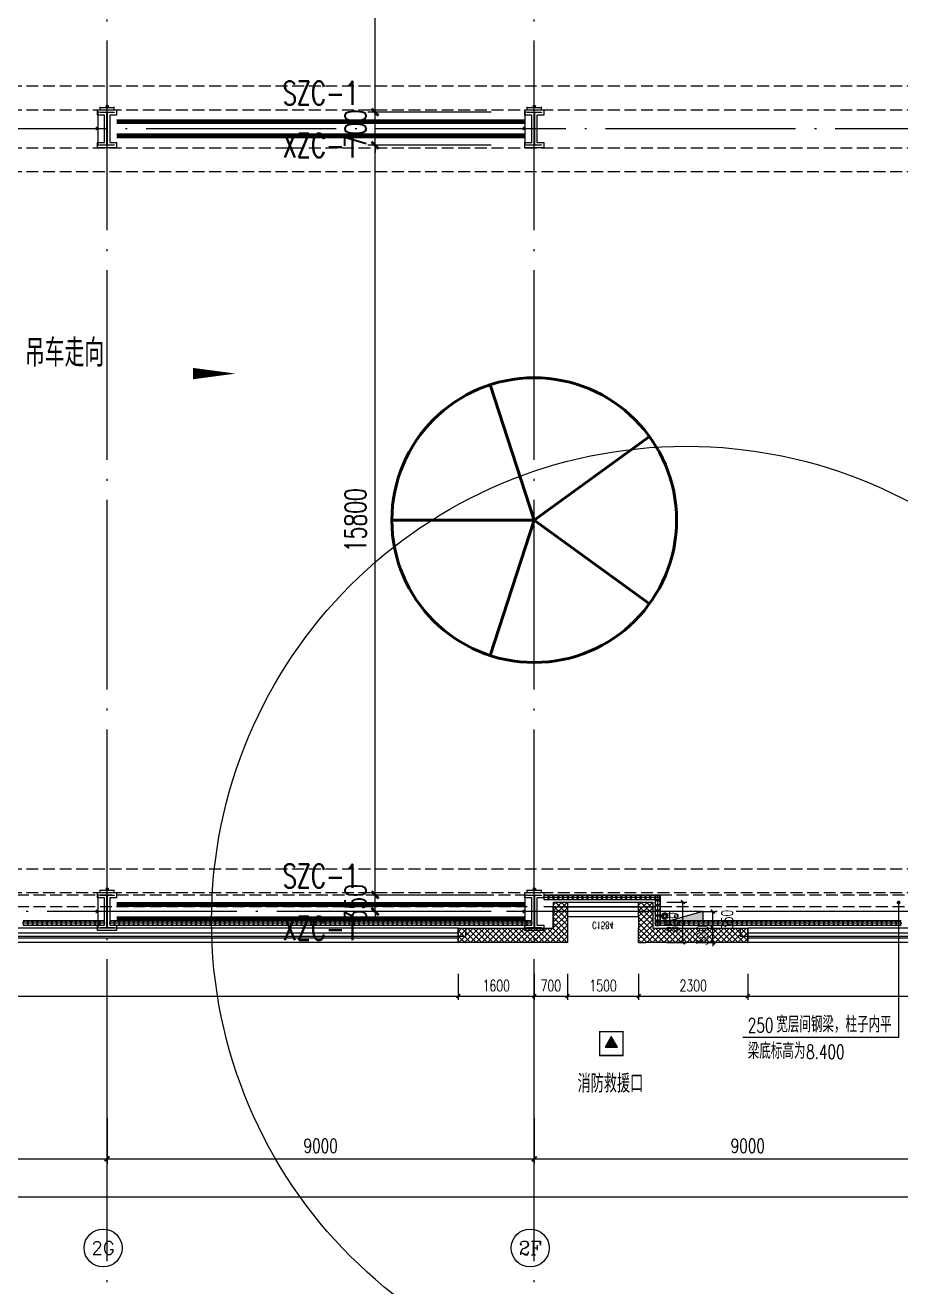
# Model space of a CAD drawing. Extents: x -1313754 to 847533, y 489853 to 941203.
# Drawn here: x -184580 to -166131, y 632164 to 658751 of the extents above; entities that cross this region are included whole.
import ezdxf
from ezdxf.enums import TextEntityAlignment as Align

# ---------------------------------------------------------------- set-up
doc = ezdxf.new("R2010")
doc.units = 0
doc.header["$LTSCALE"] = 1000
doc.header["$MEASUREMENT"] = 0
for name, pattern in [('CENTER', [2, 1.25, -0.25, 0.25, -0.25]), ('DASH', [0.35, 0.25, -0.1]), ('DOTE', [2.42, 2, -0.2, 0.02, -0.2])]:
    doc.linetypes.add(name, pattern=pattern)
doc.layers.get('Defpoints').update_dxf_attribs({"color": 210})
for name, color, linetype in [('A-AXIS-D', 1, 'Continuous'), ('A-AXIS-DOTE', 14, 'DOTE'), ('A-AXIS-DP', 126, 'Continuous'), ('A-AXIS-SYMB', 3, 'Continuous'), ('A-HATCH-2', 251, 'Continuous'), ('A-HRAIL', 173, 'Continuous'), ('A-LIN-V', 9, 'Continuous'), ('A-SFCE', 30, 'Continuous'), ('A-TEXT', 61, 'Continuous'), ('A-WINDOW', 140, 'Continuous'), ('AS-COLN', 6, 'Continuous'), ('AS-WALL', 40, 'Continuous'), ('AS-结构边线层', 200, 'Continuous'), ('DIM_SYMB', 3, 'Continuous'), ('PUB_HATCH', 8, 'Continuous'), ('PUB_TEXT', 7, 'Continuous'), ('RP-N2-01$0$$0$A-WIND-J', 1, 'Continuous'), ('RP-N2-01$0$A-WIND-J', 3, 'Continuous'), ('SB_ZF消火栓', 10, 'Continuous'), ('建-窗', 4, 'Continuous'), ('建-箭头', 3, 'Continuous'), ('建-门窗编号', 7, 'Continuous')]:
    doc.layers.add(name, color=color, linetype=linetype)
for name, color, linetype, lineweight in [('LG-ZF消防', 1, 'Continuous', 60), ('THIN', 7, 'Continuous', 0), ('柱间支撑', 6, 'CENTER', 0)]:
    doc.layers.add(name, color=color, linetype=linetype, lineweight=lineweight)
doc.styles.add('_TCH_AXIS', font='COMPLEX', dxfattribs={"bigfont": 'GBCBIG'})
doc.styles.add('_TCH_DIM', font='SIMPLEX', dxfattribs={"bigfont": 'GBCBIG'})
doc.styles.add('_TCH_DIM_T3', font='SIMPLEX', dxfattribs={"width": 0.705882, "bigfont": 'GBCBIG'})
doc.styles.add('A-STANDARD', font='SIMPLEX', dxfattribs={"bigfont": 'GBCBIG'})
doc.styles.add('A-WIN-LABEL', font='SIMPLEX', dxfattribs={"bigfont": 'GBCBIG'})
doc.styles.add('TSSD_Rein', font='tj-romans1.shx', dxfattribs={"width": 0.7, "bigfont": 'tj-hztxt.shx'})
doc.dimstyles.new('_TCH_ARCH&&10', dxfattribs={"dimtxt": 29.75, "dimasz": 10, "dimexe": 10, "dimexo": 10, "dimgap": 12.625, "dimtad": 1, "dimdec": 0, "dimzin": 0, "dimdsep": 46, "dimtxsty": '_TCH_DIM_T3', "dimblk": 'ARCHTICK', "dimcen": 0.09, "dimclrt": 7, "dimazin": 2, "dimtfac": 1, "dimtdec": 0, "dimtix": 1, "dimtmove": 2, "dimatfit": 3, "dimfxl": 0, "dimtolj": 1, "dimtzin": 0, "dimarcsym": 0})
doc.dimstyles.new('_TCH_ARCH&&100', dxfattribs={"dimtxt": 297.5, "dimasz": 100, "dimexe": 100, "dimexo": 100, "dimgap": 126.25, "dimtad": 1, "dimdec": 0, "dimzin": 0, "dimdsep": 46, "dimtxsty": '_TCH_DIM_T3', "dimblk": 'ARCHTICK', "dimcen": 0.09, "dimclrt": 7, "dimazin": 2, "dimtfac": 1, "dimtdec": 0, "dimtix": 1, "dimtmove": 2, "dimatfit": 3, "dimfxl": 0, "dimtolj": 1, "dimtzin": 0, "dimarcsym": 0})
doc.dimstyles.new('_TCH_ARCH&&150', dxfattribs={"dimtxt": 446.25, "dimasz": 150, "dimexe": 150, "dimexo": 150, "dimgap": 189.375, "dimtad": 1, "dimdec": 0, "dimzin": 0, "dimdsep": 46, "dimtxsty": '_TCH_DIM_T3', "dimblk": 'ARCHTICK', "dimcen": 0.09, "dimclrt": 7, "dimazin": 2, "dimtfac": 1, "dimtdec": 0, "dimtix": 1, "dimtmove": 2, "dimatfit": 3, "dimfxl": 0, "dimtolj": 1, "dimtzin": 0, "dimarcsym": 0})
doc.dimstyles.new('_TCH_ARCH&&80', dxfattribs={"dimtxt": 238, "dimasz": 80, "dimexe": 80, "dimexo": 80, "dimgap": 101, "dimtad": 1, "dimdec": 0, "dimzin": 0, "dimdsep": 46, "dimtxsty": '_TCH_DIM_T3', "dimblk": 'ARCHTICK', "dimcen": 0.09, "dimclrt": 7, "dimazin": 2, "dimtfac": 1, "dimtdec": 0, "dimtix": 1, "dimtmove": 2, "dimatfit": 3, "dimfxl": 0, "dimtolj": 1, "dimtzin": 0, "dimarcsym": 0})
pattern_1 = [(45, (60, 0), (-60.000061, 60.000061), []), (135, (60, 0), (-60.000061, -60.000061), [])]

# ---------------------------------------------------------------- blocks, each defined once
blk = doc.blocks.new('_ArchTick')
at = {"color": 0, "linetype": 'ByBlock', "const_width": 0.4}
blk.add_lwpolyline([(-0.5, -0.5), (0.5, 0.5)], dxfattribs=at)
blk = doc.blocks.new('*D1295')
at = {"layer": 'A-AXIS-D', "color": 0, "lineweight": -2}
for p, q in [((28882, -169100), (28882, -170060)), ((37882, -169100), (37882, -170060)), ((28882, -169960), (37882, -169960))]:
    blk.add_line(p, q, dxfattribs=at)
at = {"layer": 'Defpoints', "color": 0}
for p in [(28882, -169000), (37882, -169000), (37882, -169960)]:
    blk.add_point(p, dxfattribs=at)
at = {"layer": 'A-AXIS-D', "color": 0, "lineweight": -2, "xscale": 100, "yscale": 100, "zscale": 100, "rotation": 180}
blk.add_blockref('_ArchTick', (28882, -169960), dxfattribs=at)
at = {"layer": 'A-AXIS-D', "color": 0, "lineweight": -2, "xscale": 100, "yscale": 100, "zscale": 100}
blk.add_blockref('_ArchTick', (37882, -169960), dxfattribs=at)
at = {"layer": 'A-AXIS-D', "color": 7, "insert": (33382, -169685), "char_height": 297.5, "attachment_point": 5, "style": '_TCH_DIM_T3'}
blk.add_mtext('\\A1;9000', dxfattribs=at)
blk = doc.blocks.new('*D1296')
at = {"layer": 'A-AXIS-D', "color": 0, "lineweight": -2}
for p, q in [((37882, -169100), (37882, -170060)), ((46882, -169100), (46882, -170060)), ((37882, -169960), (46882, -169960))]:
    blk.add_line(p, q, dxfattribs=at)
at = {"layer": 'Defpoints', "color": 0}
for p in [(37882, -169000), (46882, -169000), (46882, -169960)]:
    blk.add_point(p, dxfattribs=at)
at = {"layer": 'A-AXIS-D', "color": 0, "lineweight": -2, "xscale": 100, "yscale": 100, "zscale": 100, "rotation": 180}
blk.add_blockref('_ArchTick', (37882, -169960), dxfattribs=at)
at = {"layer": 'A-AXIS-D', "color": 0, "lineweight": -2, "xscale": 100, "yscale": 100, "zscale": 100}
blk.add_blockref('_ArchTick', (46882, -169960), dxfattribs=at)
at = {"layer": 'A-AXIS-D', "color": 7, "insert": (42382, -169685), "char_height": 297.5, "attachment_point": 5, "style": '_TCH_DIM_T3'}
blk.add_mtext('\\A1;9000', dxfattribs=at)
blk = doc.blocks.new('*D1297')
at = {"layer": 'A-AXIS-D', "color": 0, "lineweight": -2}
for p, q in [((46882, -169100), (46882, -170060)), ((55882, -169100), (55882, -170060)), ((46882, -169960), (55882, -169960))]:
    blk.add_line(p, q, dxfattribs=at)
at = {"layer": 'Defpoints', "color": 0}
for p in [(46882, -169000), (55882, -169000), (55882, -169960)]:
    blk.add_point(p, dxfattribs=at)
at = {"layer": 'A-AXIS-D', "color": 0, "lineweight": -2, "xscale": 100, "yscale": 100, "zscale": 100, "rotation": 180}
blk.add_blockref('_ArchTick', (46882, -169960), dxfattribs=at)
at = {"layer": 'A-AXIS-D', "color": 0, "lineweight": -2, "xscale": 100, "yscale": 100, "zscale": 100}
blk.add_blockref('_ArchTick', (55882, -169960), dxfattribs=at)
at = {"layer": 'A-AXIS-D', "color": 7, "insert": (51382, -169685), "char_height": 297.5, "attachment_point": 5, "style": '_TCH_DIM_T3'}
blk.add_mtext('\\A1;9000', dxfattribs=at)
blk = doc.blocks.new('*D1384')
at = {"layer": 'A-AXIS-D', "color": 0, "lineweight": -2}
for p, q in [((-65318, -169200), (-65318, -170860)), ((92682, -169200), (92682, -170860)), ((-65318, -170760), (92682, -170760))]:
    blk.add_line(p, q, dxfattribs=at)
at = {"layer": 'Defpoints', "color": 0}
for p in [(-65318, -169100), (92682, -169100), (92682, -170760)]:
    blk.add_point(p, dxfattribs=at)
at = {"layer": 'A-AXIS-D', "color": 0, "lineweight": -2, "xscale": 100, "yscale": 100, "zscale": 100, "rotation": 180}
blk.add_blockref('_ArchTick', (-65318, -170760), dxfattribs=at)
at = {"layer": 'A-AXIS-D', "color": 0, "lineweight": -2, "xscale": 100, "yscale": 100, "zscale": 100}
blk.add_blockref('_ArchTick', (92682, -170760), dxfattribs=at)
at = {"layer": 'A-AXIS-D', "color": 7, "insert": (13682, -170485), "char_height": 297.5, "attachment_point": 5, "style": '_TCH_DIM_T3'}
blk.add_mtext('\\A1;158000', dxfattribs=at)
blk = doc.blocks.new('WINDOW2DLIB$DYNSTYLE$00000005')
at = {"color": 0}
for points in [[(-0.5, 0.5), (-0.5, -0.5)], [(-0.5, 0.5), (0.5, 0.5)], [(0.5, -0.5), (0.5, 0.5)], [(0.5, 0.1667), (-0.5, 0.1667)], [(0.5, -0.1667), (-0.5, -0.1667)], [(-0.5, -0.5), (0.5, -0.5)]]:
    blk.add_lwpolyline(points, dxfattribs=at)
blk = doc.blocks.new('42343243')
at = {"layer": 'PUB_HATCH'}
h = blk.add_hatch(dxfattribs=at)
h.set_pattern_fill('多孔材料', color=256, scale=30, style=0)
h.set_pattern_definition(pattern_1)
h.paths.add_polyline_path([(-173154, 1223170), (-175454, 1223170), (-175454, 1222870), (-173454, 1222870)])
h = blk.add_hatch(dxfattribs=at)
h.set_pattern_fill('多孔材料', color=256, scale=30, style=0)
h.set_pattern_definition(pattern_1)
h.paths.add_polyline_path([(-173454, 1222320), (-173154, 1222620), (-173154, 1223170), (-173454, 1222870)])
h = blk.add_hatch(dxfattribs=at)
h.set_pattern_fill('多孔材料', color=256, scale=30, style=0)
h.set_pattern_definition(pattern_1)
h.paths.add_polyline_path([(-171654, 1222870), (-171504, 1222970), (-171504, 1223170), (-171654, 1223170)])
h = blk.add_hatch(dxfattribs=at)
h.set_pattern_fill('多孔材料', color=256, scale=30, style=0)
h.set_pattern_definition(pattern_1)
h.paths.add_polyline_path([(-171354, 1222870), (-169354, 1222870), (-169354, 1223170), (-171504, 1223170), (-171504, 1222970)])
h = blk.add_hatch(dxfattribs=at)
h.set_pattern_fill('多孔材料', color=256, scale=30, style=0)
h.set_pattern_definition(pattern_1)
h.paths.add_polyline_path([(-171654, 1222620), (-171354, 1222320), (-171354, 1222870), (-171504, 1222970), (-171654, 1222870)])
h = blk.add_hatch(dxfattribs=at)
h.set_pattern_fill('多孔材料', color=256, scale=30, style=0)
h.set_pattern_definition(pattern_1)
h.paths.add_polyline_path([(-173454, 1222320), (-173154, 1222320), (-173154, 1222620)])
h = blk.add_hatch(dxfattribs=at)
h.set_pattern_fill('多孔材料', color=256, scale=30, style=0)
h.set_pattern_definition(pattern_1)
h.paths.add_polyline_path([(-171654, 1222620), (-171654, 1222320), (-171354, 1222320)])
at = {"layer": 'AS-WALL'}
for p, q in [((-173154, 1223170), (-175454, 1223170)), ((-175454, 1223170), (-175454, 1222870)), ((-173154, 1222620), (-173154, 1223170)), ((-171654, 1223170), (-171504, 1223170)), ((-171654, 1223170), (-171654, 1222870)), ((-169354, 1223170), (-171504, 1223170)), ((-169354, 1222870), (-169354, 1223170)), ((-175454, 1222870), (-173454, 1222870)), ((-173454, 1222320), (-173454, 1222870)), ((-171654, 1222870), (-171654, 1222870)), ((-171654, 1222620), (-171654, 1222870)), ((-171354, 1222320), (-171354, 1222870)), ((-171354, 1222870), (-169354, 1222870)), ((-173154, 1222320), (-173154, 1222620)), ((-171654, 1222620), (-171654, 1222320)), ((-173454, 1222320), (-173154, 1222320)), ((-171654, 1222320), (-171354, 1222320))]:
    blk.add_line(p, q, dxfattribs=at)
at = {"layer": '建-窗'}
ref = blk.add_blockref('WINDOW2DLIB$DYNSTYLE$00000005', (-185904, 1223020), dxfattribs=dict(at, xscale=-20900, yscale=-300, zscale=300, rotation=359.9999999994913))
ref.add_attrib('A', 'C20924', (-186194, 1223521), dxfattribs={"layer": '建-门窗编号', "ltscale": 500, "height": 148.8, "style": 'A-WIN-LABEL', "width": 0.705882})
ref = blk.add_blockref('WINDOW2DLIB$DYNSTYLE$00000005', (-162754, 1223020), dxfattribs=dict(at, xscale=-13200, yscale=-300, zscale=300, rotation=359.9999999996728))
ref.add_attrib('A', 'C13224', (-163034, 1223521), dxfattribs={"layer": '建-门窗编号', "ltscale": 500, "height": 148.8, "style": 'A-WIN-LABEL', "width": 0.705882})
ref = blk.add_blockref('WINDOW2DLIB$DYNSTYLE$00000005', (-172404, 1222470), dxfattribs=dict(at, xscale=-1500, yscale=300, zscale=300, rotation=179.9999999999555))
ref.add_attrib('A', 'C1584', (-172634, 1222733), dxfattribs={"layer": '建-门窗编号', "ltscale": 500, "height": 148.8, "rotation": 360, "style": 'A-WIN-LABEL', "width": 0.705882})
blk = doc.blocks.new('43243')
at = {"layer": 'AS-结构边线层'}
blk.add_lwpolyline([(-210494, 639720), (-200454, 639720), (-200454, 640170), (-198354, 640170), (-198354, 639720), (-196514, 639720), (-196514, 639550), (-175294, 639550), (-175294, 639720), (-173454, 639720), (-173454, 640170), (-171354, 640170), (-171354, 639720), (-169514, 639720), (-169514, 639550), (-155994, 639550), (-155994, 639720), (-146454, 639720)], dxfattribs=at)
blk = doc.blocks.new('3243243')
at = {"layer": 'A-AXIS-SYMB'}
for p, q in [((-166175.8, 640260), (-166175.8, 637420)), ((-166175.8, 637420), (-169460, 637420))]:
    blk.add_line(p, q, dxfattribs=at)
at = {"layer": 'A-AXIS-SYMB', "const_width": 40}
blk.add_lwpolyline([(-166175.8, 640280, 1), (-166175.8, 640240, 1)], format="xyb", close=True, dxfattribs=at)
at = {"layer": 'A-SFCE', "linetype": 'DASH'}
for p, q in [((-174004.2, 640420), (-191704.2, 640420)), ((-174004.2, 640170), (-191704.2, 640170))]:
    blk.add_line(p, q, dxfattribs=at)
at = {"layer": 'A-SFCE', "color": 2, "linetype": 'DASH'}
for p, q in [((-165004.2, 640420), (-173704.2, 640420)), ((-165004.2, 640170), (-173704.2, 640170))]:
    blk.add_line(p, q, dxfattribs=at)
at = {"layer": 'PUB_TEXT', "style": '_TCH_DIM', "width": 0.705882}
for s, p in [('250', (-169355, 637525)), ('8.400', (-168126.3, 636965))]:
    blk.add_text(s, height=297.5, dxfattribs=at).set_placement(p)
at = {"layer": 'PUB_TEXT', "style": '_TCH_DIM'}
for s, p in [('宽层间钢梁，柱子内平', (-168755, 637525)), ('梁底标高为', (-169355, 636965))]:
    blk.add_text(s, height=337.59, dxfattribs=at).set_placement(p)
blk = doc.blocks.new('*D1765')
at = {"layer": 'A-AXIS-DP', "color": 0, "lineweight": -2}
for p, q in [((-195790, 766880), (-195790, 766929)), ((-195790, 766919), (-195490, 766919)), ((-195490, 766880), (-195490, 766929))]:
    blk.add_line(p, q, dxfattribs=at)
at = {"layer": 'Defpoints', "color": 0}
for p in [(-195790, 766870), (-195490, 766919), (-195490, 766870)]:
    blk.add_point(p, dxfattribs=at)
at = {"layer": 'A-AXIS-DP', "color": 0, "lineweight": -2, "xscale": 10, "yscale": 10, "zscale": 10, "rotation": 180}
blk.add_blockref('_ArchTick', (-195790, 766919), dxfattribs=at)
at = {"layer": 'A-AXIS-DP', "color": 0, "lineweight": -2, "xscale": 10, "yscale": 10, "zscale": 10}
blk.add_blockref('_ArchTick', (-195490, 766919), dxfattribs=at)
at = {"layer": 'A-AXIS-DP', "color": 7, "insert": (-195640, 766946), "char_height": 29.8, "attachment_point": 5, "style": '_TCH_DIM_T3'}
blk.add_mtext('\\A1;300', dxfattribs=at)
blk = doc.blocks.new('*D1766')
at = {"layer": 'A-AXIS-DP', "color": 0, "lineweight": -2}
for p, q in [((-195800, 766820), (-195841, 766820)), ((-195831, 766120), (-195831, 766820)), ((-195800, 766120), (-195841, 766120))]:
    blk.add_line(p, q, dxfattribs=at)
at = {"layer": 'Defpoints', "color": 0}
for p in [(-195831, 766820), (-195790, 766820), (-195790, 766120)]:
    blk.add_point(p, dxfattribs=at)
at = {"layer": 'A-AXIS-DP', "color": 0, "lineweight": -2, "xscale": 10, "yscale": 10, "zscale": 10}
for p, rotation in [((-195831, 766820), 90), ((-195831, 766120), 270)]:
    blk.add_blockref('_ArchTick', p, dxfattribs=dict(at, rotation=rotation))
at = {"layer": 'A-AXIS-DP', "color": 7, "insert": (-195859, 766470), "char_height": 29.8, "attachment_point": 5, "rotation": 90, "style": '_TCH_DIM_T3'}
blk.add_mtext('\\A1;700', dxfattribs=at)
blk = doc.blocks.new('*D1799')
at = {"layer": 'A-WINDOW', "color": 0, "lineweight": -2}
for p, q in [((-174760, 672720), (-177359, 672720)), ((-177209, 656920), (-177209, 672720)), ((-174760, 656920), (-177359, 656920))]:
    blk.add_line(p, q, dxfattribs=at)
at = {"layer": 'Defpoints', "color": 0}
for p in [(-177209, 672720), (-174610, 672720), (-174610, 656920)]:
    blk.add_point(p, dxfattribs=at)
at = {"layer": 'A-WINDOW', "color": 0, "lineweight": -2, "xscale": 150, "yscale": 150, "zscale": 150}
for p, rotation in [((-177209, 672720), 90), ((-177209, 656920), 270)]:
    blk.add_blockref('_ArchTick', p, dxfattribs=dict(at, rotation=rotation))
at = {"layer": 'A-WINDOW', "color": 7, "insert": (-177621, 664820), "char_height": 446.2, "attachment_point": 5, "rotation": 90, "style": '_TCH_DIM_T3'}
blk.add_mtext('\\A1;15800', dxfattribs=at)
blk = doc.blocks.new('*D1800')
at = {"layer": 'A-WINDOW', "color": 0, "lineweight": -2}
for p, q in [((-177209, 656920), (-177209, 657070)), ((-174760, 656920), (-177359, 656920)), ((-177209, 656220), (-177209, 656920)), ((-174760, 656220), (-177359, 656220)), ((-177209, 656220), (-177209, 656070))]:
    blk.add_line(p, q, dxfattribs=at)
at = {"layer": 'Defpoints', "color": 0}
for p in [(-177209, 656920), (-174610, 656920), (-174610, 656220)]:
    blk.add_point(p, dxfattribs=at)
at = {"layer": 'A-WINDOW', "color": 0, "lineweight": -2, "xscale": 150, "yscale": 150, "zscale": 150}
for p, rotation in [((-177209, 656920), 270), ((-177209, 656220), 90)]:
    blk.add_blockref('_ArchTick', p, dxfattribs=dict(at, rotation=rotation))
at = {"layer": 'A-WINDOW', "color": 7, "insert": (-177621, 656570), "char_height": 446.2, "attachment_point": 5, "rotation": 90, "style": '_TCH_DIM_T3'}
blk.add_mtext('\\A1;700', dxfattribs=at)
blk = doc.blocks.new('*D1801')
at = {"layer": 'A-WINDOW', "color": 0, "lineweight": -2}
for p, q in [((-174760, 656220), (-177359, 656220)), ((-177209, 640420), (-177209, 656220)), ((-174760, 640420), (-177359, 640420))]:
    blk.add_line(p, q, dxfattribs=at)
at = {"layer": 'Defpoints', "color": 0}
for p in [(-177209, 656220), (-174610, 656220), (-174610, 640420)]:
    blk.add_point(p, dxfattribs=at)
at = {"layer": 'A-WINDOW', "color": 0, "lineweight": -2, "xscale": 150, "yscale": 150, "zscale": 150}
for p, rotation in [((-177209, 656220), 90), ((-177209, 640420), 270)]:
    blk.add_blockref('_ArchTick', p, dxfattribs=dict(at, rotation=rotation))
at = {"layer": 'A-WINDOW', "color": 7, "insert": (-177621, 648320), "char_height": 446.2, "attachment_point": 5, "rotation": 90, "style": '_TCH_DIM_T3'}
blk.add_mtext('\\A1;15800', dxfattribs=at)
blk = doc.blocks.new('*D1802')
at = {"layer": 'A-WINDOW', "color": 0, "lineweight": -2}
for p, q in [((-177209, 640420), (-177209, 640570)), ((-174760, 640420), (-177359, 640420)), ((-177209, 640070), (-177209, 640420)), ((-174760, 640070), (-177359, 640070)), ((-177209, 640070), (-177209, 639920))]:
    blk.add_line(p, q, dxfattribs=at)
at = {"layer": 'Defpoints', "color": 0}
for p in [(-177209, 640420), (-174610, 640420), (-174610, 640070)]:
    blk.add_point(p, dxfattribs=at)
at = {"layer": 'A-WINDOW', "color": 0, "lineweight": -2, "xscale": 150, "yscale": 150, "zscale": 150}
for p, rotation in [((-177209, 640420), 270), ((-177209, 640070), 90)]:
    blk.add_blockref('_ArchTick', p, dxfattribs=dict(at, rotation=rotation))
at = {"layer": 'A-WINDOW', "color": 7, "insert": (-177621, 640245), "char_height": 446.2, "attachment_point": 5, "rotation": 90, "style": '_TCH_DIM_T3'}
blk.add_mtext('\\A1;350', dxfattribs=at)
blk = doc.blocks.new('w4324324')
at = {"layer": 'A-HATCH-2', "lineweight": 60}
for q in [(-1694760, 686605), (-1697614, 684532), (-1691907, 684532), (-1696524, 681178), (-1692997, 681178)]:
    blk.add_line((-1694760, 683605), q, dxfattribs=at)
blk.add_circle((-1694760, 683605), 3000, dxfattribs=at)
blk = doc.blocks.new('ner546')
at = {"layer": 'A-LIN-V'}
blk.add_blockref('w4324324', (565280, -28744), dxfattribs=at)
blk = doc.blocks.new('RP-N2-01$0$$0$xfjy')
at = {"layer": 'RP-N2-01$0$$0$A-WIND-J'}
h = blk.add_hatch(color=256, dxfattribs=at)
h.dxf.hatch_style = 1
h.paths.add_polyline_path([(1141876, -26214), (1142135, -26214), (1142005, -25989)])
at = {"layer": 'RP-N2-01$0$$0$A-WIND-J', "const_width": 25}
blk.add_lwpolyline([(1141755, -25889), (1141755, -26389), (1142255, -26389), (1142255, -25889)], close=True, dxfattribs=at)
at = {"layer": 'RP-N2-01$0$$0$A-WIND-J'}
for points in [[(1141755, -26389), (1142255, -26389), (1142255, -25889), (1141755, -25889)], [(1141876, -26214), (1142135, -26214), (1142005, -25989)]]:
    blk.add_lwpolyline(points, close=True, dxfattribs=at)
blk = doc.blocks.new('RP-N2-01$0$xfjy')
at = {"layer": 'RP-N2-01$0$$0$A-WIND-J'}
blk.add_blockref('RP-N2-01$0$$0$xfjy', (0, 0), dxfattribs=at)
blk = doc.blocks.new('1232')
at = {"layer": 'RP-N2-01$0$A-WIND-J'}
blk.add_blockref('RP-N2-01$0$xfjy', (-1314235, 663429, 0), dxfattribs=at)
at = {"layer": 'A-TEXT', "style": '_TCH_DIM'}
blk.add_text('消防救援口', height=384.1, dxfattribs=at).set_placement((-172941, 636257, 0))
blk = doc.blocks.new('23124232432')
at = {"layer": '柱间支撑', "const_width": 100}
for points in [[(-174054, 656720), (-182654, 656720)], [(-174054, 656420), (-182654, 656420)], [(-174054, 640220), (-182654, 640220)], [(-174054, 639920), (-182654, 639920)]]:
    blk.add_lwpolyline(points, dxfattribs=at)
at = {"layer": 'THIN', "style": 'TSSD_Rein', "width": 0.7}
for s, p in [('SZC-1', (-178354, 656920)), ('XZC-1', (-178354, 655816)), ('SZC-1', (-178354, 640420)), ('XZC-1', (-178354, 639316))]:
    blk.add_text(s, height=500, dxfattribs=at).set_placement(p, align=Align.BOTTOM_CENTER)
blk = doc.blocks.new('99平面图例外参$0$$LinePat$圆环')
for points in [[(0, 150), (300, 150)], [(0, 0), (300, 0)], [(0, -150), (300, -150)]]:
    blk.add_lwpolyline(points)
at = {"color": 0}
blk.add_circle((150, 0), 150, dxfattribs=at)
blk = doc.blocks.new('34242343243')
at = {"layer": 'A-HRAIL', "yscale": 0.3333333333333333, "zscale": 0.3333333333333333}
for p, xscale, rotation in [((-173552, 640370), 0.3402776645623614, 180), ((-173450, 640370), 0.3402776645623614, 180), ((-173348, 640370), 0.3402776645623614, 180), ((-173246, 640370), 0.3402776645623614, 180), ((-173144, 640370), 0.3402776645623614, 180), ((-173042, 640370), 0.3402776645623614, 180), ((-172940, 640370), 0.3402776645623614, 180), ((-172838, 640370), 0.3402776645623614, 180), ((-172735, 640370), 0.3402776645623614, 180), ((-172633, 640370), 0.3402776645623614, 180), ((-172531, 640370), 0.3402776645623614, 180), ((-172429, 640370), 0.3402776645623614, 180), ((-172327, 640370), 0.3402776645623614, 180), ((-172225, 640370), 0.3402776645623614, 180), ((-172123, 640370), 0.3402776645623614, 180), ((-172021, 640370), 0.3402776645623614, 180), ((-171919, 640370), 0.3402776645623614, 180), ((-171817, 640370), 0.3402776645623614, 180), ((-171715, 640370), 0.3402776645623614, 180), ((-171613, 640370), 0.3402776645623614, 180), ((-171510, 640370), 0.3402776645623614, 180), ((-171408, 640370), 0.3402776645623614, 180), ((-171306, 640370), 0.3402776645623614, 180), ((-171204, 640370), 0.3402776645623614, 180), ((-171254, 640420), 0.3611111227129974, 270), ((-171254, 640312), 0.3611111227129974, 270), ((-171254, 640203), 0.3611111227129974, 270), ((-171254, 640095), 0.3611111227129974, 270), ((-171254, 639987), 0.3611111227129974, 270), ((-184525, 639826), 0.3368181818181796, 180.0000000002033), ((-184424, 639826), 0.3368181818181796, 180.0000000002033), ((-184323, 639826), 0.3368181818181796, 180.0000000002033), ((-184222, 639826), 0.3368181818181796, 180.0000000002033), ((-184121, 639826), 0.3368181818181796, 180.0000000002033), ((-184020, 639826), 0.3368181818181796, 180.0000000002033), ((-183919, 639826), 0.3368181818181796, 180.0000000002033), ((-183818, 639826), 0.3368181818181796, 180.0000000002033), ((-183717, 639826), 0.3368181818181796, 180.0000000002033), ((-183616, 639826), 0.3368181818181796, 180.0000000002033), ((-183514, 639826), 0.3368181818181796, 180.0000000002033), ((-183413, 639826), 0.3368181818181796, 180.0000000002033), ((-183312, 639826), 0.3368181818181796, 180.0000000002033), ((-183211, 639826), 0.3368181818181796, 180.0000000002033), ((-183110, 639826), 0.3368181818181796, 180.0000000002033), ((-183009, 639826), 0.3368181818181796, 180.0000000002033), ((-182908, 639826), 0.3368181818181796, 180.0000000002033), ((-182699, 639826), 0.3368181818181818, 180.0000000002033), ((-182598, 639826), 0.3368181818181818, 180.0000000002033), ((-182497, 639826), 0.3368181818181818, 180.0000000002033), ((-182396, 639826), 0.3368181818181818, 180.0000000002033), ((-182295, 639826), 0.3368181818181818, 180.0000000002033), ((-182194, 639826), 0.3368181818181818, 180.0000000002033), ((-182093, 639826), 0.3368181818181818, 180.0000000002033), ((-181992, 639826), 0.3368181818181818, 180.0000000002033), ((-181891, 639826), 0.3368181818181818, 180.0000000002033), ((-181790, 639826), 0.3368181818181818, 180.0000000002033), ((-181689, 639826), 0.3368181818181818, 180.0000000002033), ((-181588, 639826), 0.3368181818181818, 180.0000000002033), ((-181487, 639826), 0.3368181818181818, 180.0000000002033), ((-181386, 639826), 0.3368181818181818, 180.0000000002033), ((-181285, 639826), 0.3368181818181818, 180.0000000002033), ((-181183, 639826), 0.3368181818181818, 180.0000000002033), ((-181082, 639826), 0.3368181818181818, 180.0000000002033), ((-180981, 639826), 0.3368181818181818, 180.0000000002033), ((-180880, 639826), 0.3368181818181818, 180.0000000002033), ((-180779, 639826), 0.3368181818181818, 180.0000000002033), ((-180678, 639826), 0.3368181818181818, 180.0000000002033), ((-180577, 639826), 0.3368181818181818, 180.0000000002033), ((-180476, 639826), 0.3368181818181818, 180.0000000002033), ((-180375, 639826), 0.3368181818181818, 180.0000000002033), ((-180274, 639826), 0.3368181818181818, 180.0000000002033), ((-180173, 639826), 0.3368181818181818, 180.0000000002033), ((-180072, 639826), 0.3368181818181818, 180.0000000002033), ((-179971, 639826), 0.3368181818181818, 180.0000000002033), ((-179870, 639826), 0.3368181818181818, 180.0000000002033), ((-179769, 639826), 0.3368181818181818, 180.0000000002033), ((-179668, 639826), 0.3368181818181818, 180.0000000002033), ((-179567, 639826), 0.3368181818181818, 180.0000000002033), ((-179466, 639826), 0.3368181818181818, 180.0000000002033), ((-179365, 639826), 0.3368181818181818, 180.0000000002033), ((-179264, 639826), 0.3368181818181818, 180.0000000002033), ((-179163, 639826), 0.3368181818181818, 180.0000000002033), ((-179062, 639826), 0.3368181818181818, 180.0000000002033), ((-178960, 639826), 0.3368181818181818, 180.0000000002033), ((-178859, 639826), 0.3368181818181818, 180.0000000002033), ((-178758, 639826), 0.3368181818181818, 180.0000000002033), ((-178657, 639826), 0.3368181818181818, 180.0000000002033), ((-178556, 639826), 0.3368181818181818, 180.0000000002033), ((-178455, 639826), 0.3368181818181818, 180.0000000002033), ((-178354, 639826), 0.3368181818181818, 180.0000000002033), ((-178253, 639826), 0.3368181818181818, 180.0000000002033), ((-178152, 639826), 0.3368181818181818, 180.0000000002033), ((-178051, 639826), 0.3368181818181818, 180.0000000002033), ((-177950, 639826), 0.3368181818181818, 180.0000000002033), ((-177849, 639826), 0.3368181818181818, 180.0000000002033), ((-177748, 639826), 0.3368181818181818, 180.0000000002033), ((-177647, 639826), 0.3368181818181818, 180.0000000002033), ((-177546, 639826), 0.3368181818181818, 180.0000000002033), ((-177445, 639826), 0.3368181818181818, 180.0000000002033), ((-177344, 639826), 0.3368181818181818, 180.0000000002033), ((-177243, 639826), 0.3368181818181818, 180.0000000002033), ((-177142, 639826), 0.3368181818181818, 180.0000000002033), ((-177041, 639826), 0.3368181818181818, 180.0000000002033), ((-176940, 639826), 0.3368181818181818, 180.0000000002033), ((-176839, 639826), 0.3368181818181818, 180.0000000002033), ((-176737, 639826), 0.3368181818181818, 180.0000000002033), ((-176636, 639826), 0.3368181818181818, 180.0000000002033), ((-176535, 639826), 0.3368181818181818, 180.0000000002033), ((-176434, 639826), 0.3368181818181818, 180.0000000002033), ((-176333, 639826), 0.3368181818181818, 180.0000000002033), ((-176232, 639826), 0.3368181818181818, 180.0000000002033), ((-176131, 639826), 0.3368181818181818, 180.0000000002033), ((-176030, 639826), 0.3368181818181818, 180.0000000002033), ((-175929, 639826), 0.3368181818181818, 180.0000000002033), ((-175828, 639826), 0.3368181818181818, 180.0000000002033), ((-175727, 639826), 0.3368181818181818, 180.0000000002033), ((-175626, 639826), 0.3368181818181818, 180.0000000002033), ((-175525, 639826), 0.3368181818181818, 180.0000000002033), ((-175424, 639826), 0.3368181818181818, 180.0000000002033), ((-175323, 639826), 0.3368181818181818, 180.0000000002033), ((-175222, 639826), 0.3368181818181818, 180.0000000002033), ((-175121, 639826), 0.3368181818181818, 180.0000000002033), ((-175020, 639826), 0.3368181818181818, 180.0000000002033), ((-174919, 639826), 0.3368181818181818, 180.0000000002033), ((-174818, 639826), 0.3368181818181818, 180.0000000002033), ((-174717, 639826), 0.3368181818181818, 180.0000000002033), ((-174616, 639826), 0.3368181818181818, 180.0000000002033), ((-174514, 639826), 0.3368181818181818, 180.0000000002033), ((-174413, 639826), 0.3368181818181818, 180.0000000002033), ((-174312, 639826), 0.3368181818181818, 180.0000000002033), ((-174211, 639826), 0.3368181818181818, 180.0000000002033), ((-174110, 639826), 0.3368181818181818, 180.0000000002033), ((-174009, 639826), 0.3368181818181818, 180.0000000002033), ((-173908, 639826), 0.3368181818181818, 180.0000000002033), ((-171254, 639878), 0.3611111227129974, 270), ((-171203, 639826), 0.3384127415496768, 180.0000000002033), ((-171101, 639826), 0.3384127415496768, 180.0000000002033), ((-171000, 639826), 0.3384127415496768, 180.0000000002033), ((-170898, 639826), 0.3384127415496768, 180.0000000002033), ((-170797, 639826), 0.3384127415496768, 180.0000000002033), ((-170695, 639826), 0.3384127415496768, 180.0000000002033), ((-170594, 639826), 0.3384127415496768, 180.0000000002033), ((-170492, 639826), 0.3384127415496768, 180.0000000002033), ((-170390, 639826), 0.3384127415496768, 180.0000000002033), ((-170289, 639826), 0.3384127415496768, 180.0000000002033), ((-170187, 639826), 0.3384127415496768, 180.0000000002033), ((-170086, 639826), 0.3384127415496768, 180.0000000002033), ((-169984, 639826), 0.3384127415496768, 180.0000000002033), ((-169883, 639826), 0.3384127415496768, 180.0000000002033), ((-169781, 639826), 0.3384127415496768, 180.0000000002033), ((-169680, 639826), 0.3384127415496768, 180.0000000002033), ((-169578, 639826), 0.3384127415496768, 180.0000000002033), ((-169477, 639826), 0.3384127415496768, 180.0000000002033), ((-169375, 639826), 0.3384127415496768, 180.0000000002033), ((-169274, 639826), 0.3384127415496768, 180.0000000002033), ((-169172, 639826), 0.3384127415496768, 180.0000000002033), ((-169071, 639826), 0.3384127415496768, 180.0000000002033), ((-168969, 639826), 0.3384127415496768, 180.0000000002033), ((-168868, 639826), 0.3384127415496768, 180.0000000002033), ((-168766, 639826), 0.3384127415496768, 180.0000000002033), ((-168665, 639826), 0.3384127415496768, 180.0000000002033), ((-168563, 639826), 0.3384127415496768, 180.0000000002033), ((-168462, 639826), 0.3384127415496768, 180.0000000002033), ((-168360, 639826), 0.3384127415496768, 180.0000000002033), ((-168258, 639826), 0.3384127415496768, 180.0000000002033), ((-168157, 639826), 0.3384127415496768, 180.0000000002033), ((-168055, 639826), 0.3384127415496768, 180.0000000002033), ((-167954, 639826), 0.3384127415496768, 180.0000000002033), ((-167852, 639826), 0.3384127415496768, 180.0000000002033), ((-167751, 639826), 0.3384127415496768, 180.0000000002033), ((-167649, 639826), 0.3384127415496768, 180.0000000002033), ((-167548, 639826), 0.3384127415496768, 180.0000000002033), ((-167446, 639826), 0.3384127415496768, 180.0000000002033), ((-167345, 639826), 0.3384127415496768, 180.0000000002033), ((-167243, 639826), 0.3384127415496768, 180.0000000002033), ((-167142, 639826), 0.3384127415496768, 180.0000000002033), ((-167040, 639826), 0.3384127415496768, 180.0000000002033), ((-166939, 639826), 0.3384127415496768, 180.0000000002033), ((-166837, 639826), 0.3384127415496768, 180.0000000002033), ((-166736, 639826), 0.3384127415496768, 180.0000000002033), ((-166634, 639826), 0.3384127415496768, 180.0000000002033), ((-166533, 639826), 0.3384127415496768, 180.0000000002033), ((-166431, 639826), 0.3384127415496768, 180.0000000002033), ((-166330, 639826), 0.3384127415496768, 180.0000000002033), ((-166228, 639826), 0.3384127415496768, 180.0000000002033), ((-166126, 639826), 0.3384127415496768, 180.0000000002033)]:
    blk.add_blockref('99平面图例外参$0$$LinePat$圆环', p, dxfattribs=dict(at, xscale=xscale, rotation=rotation))
blk = doc.blocks.new('A$C5D961328')
at = {"layer": 'SB_ZF消火栓'}
blk.add_hatch(color=256, dxfattribs=at).paths.add_polyline_path([(0, 40), (700, 40), (700, 240)])
at = {"layer": 'A-LIN-V', "ltscale": 500}
blk.add_circle((350, 40), 10001, dxfattribs=at)
at = {"layer": 'SB_ZF消火栓'}
for p, q in [((700, 240), (0, 240)), ((0, 240), (0, 40)), ((700, 240), (0, 40)), ((0, 40), (700, 40)), ((700, 240), (700, 40))]:
    blk.add_line(p, q, dxfattribs=at)
at = {"layer": 'SB_ZF消火栓', "color": 1}
blk.add_circle((140, 140), 32.5, dxfattribs=at)
blk = doc.blocks.new('43242343')
at = {"layer": 'LG-ZF消防', "linetype": 'Continuous'}
blk.add_circle((-171103, 639976), 50, dxfattribs=at)
blk = doc.blocks.new('234243242332')
at = {"layer": 'LG-ZF消防', "linetype": 'Continuous'}
blk.add_blockref('43242343', (0, 0), dxfattribs=at)
at = {"layer": 'SB_ZF消火栓'}
blk.add_blockref('A$C5D961328', (-171003, 639836), dxfattribs=at)
blk = doc.blocks.new('*D677')
at = {"layer": 'A-AXIS-DP', "color": 0, "lineweight": -2}
for p, q in [((-170430, 639720), (-170011, 639720)), ((-170091, 639720), (-170091, 639800)), ((-170091, 639420), (-170091, 639720)), ((-170430, 639420), (-170011, 639420)), ((-170091, 639420), (-170091, 639340))]:
    blk.add_line(p, q, dxfattribs=at)
at = {"layer": 'Defpoints', "color": 0}
for p in [(-170510, 639720), (-170091, 639720), (-170510, 639420)]:
    blk.add_point(p, dxfattribs=at)
at = {"layer": 'A-AXIS-DP', "color": 0, "lineweight": -2, "xscale": 80, "yscale": 80, "zscale": 80}
for p, rotation in [((-170091, 639720), 270), ((-170091, 639420), 90)]:
    blk.add_blockref('_ArchTick', p, dxfattribs=dict(at, rotation=rotation))
at = {"layer": 'A-AXIS-DP', "color": 7, "insert": (-170311, 639570), "char_height": 238, "attachment_point": 5, "rotation": 90, "style": '_TCH_DIM_T3'}
blk.add_mtext('\\A1;300', dxfattribs=at)
blk = doc.blocks.new('*D678')
at = {"layer": 'A-AXIS-DP', "color": 0, "lineweight": -2}
for p, q in [((-170430, 640070), (-170011, 640070)), ((-170091, 639720), (-170091, 640070)), ((-170430, 639720), (-170011, 639720))]:
    blk.add_line(p, q, dxfattribs=at)
at = {"layer": 'Defpoints', "color": 0}
for p in [(-170510, 640070), (-170091, 640070), (-170510, 639720)]:
    blk.add_point(p, dxfattribs=at)
at = {"layer": 'A-AXIS-DP', "color": 0, "lineweight": -2, "xscale": 80, "yscale": 80, "zscale": 80}
for p, rotation in [((-170091, 640070), 90), ((-170091, 639720), 270)]:
    blk.add_blockref('_ArchTick', p, dxfattribs=dict(at, rotation=rotation))
at = {"layer": 'A-AXIS-DP', "color": 7, "insert": (-169790, 639895), "char_height": 238, "attachment_point": 5, "rotation": 90, "style": '_TCH_DIM_T3'}
blk.add_mtext('\\A1;350', dxfattribs=at)
blk = doc.blocks.new('*D704')
at = {"layer": 'A-AXIS-DP', "color": 0, "lineweight": -2}
for p, q in [((-171060, 640270), (-170641, 640270)), ((-170721, 639420), (-170721, 640270)), ((-171060, 639420), (-170641, 639420))]:
    blk.add_line(p, q, dxfattribs=at)
at = {"layer": 'Defpoints', "color": 0}
for p in [(-171140, 640270), (-170721, 640270), (-171140, 639420)]:
    blk.add_point(p, dxfattribs=at)
at = {"layer": 'A-AXIS-DP', "color": 0, "lineweight": -2, "xscale": 80, "yscale": 80, "zscale": 80}
for p, rotation in [((-170721, 640270), 90), ((-170721, 639420), 270)]:
    blk.add_blockref('_ArchTick', p, dxfattribs=dict(at, rotation=rotation))
at = {"layer": 'A-AXIS-DP', "color": 7, "insert": (-170941, 639845), "char_height": 238, "attachment_point": 5, "rotation": 90, "style": '_TCH_DIM_T3'}
blk.add_mtext('\\A1;850', dxfattribs=at)
blk = doc.blocks.new('*D1012')
at = {"layer": 'A-AXIS-DP', "color": 0, "lineweight": -2}
for p, q in [((-196354, 638760), (-196354, 638210)), ((-175454, 638760), (-175454, 638210)), ((-196354, 638290), (-175454, 638290))]:
    blk.add_line(p, q, dxfattribs=at)
at = {"layer": 'Defpoints', "color": 0}
for p in [(-196354, 638840), (-175454, 638840), (-175454, 638290)]:
    blk.add_point(p, dxfattribs=at)
at = {"layer": 'A-AXIS-DP', "color": 0, "lineweight": -2, "xscale": 80, "yscale": 80, "zscale": 80, "rotation": 180}
blk.add_blockref('_ArchTick', (-196354, 638290), dxfattribs=at)
at = {"layer": 'A-AXIS-DP', "color": 0, "lineweight": -2, "xscale": 80, "yscale": 80, "zscale": 80}
blk.add_blockref('_ArchTick', (-175454, 638290), dxfattribs=at)
at = {"layer": 'A-AXIS-DP', "color": 7, "insert": (-185904, 638510), "char_height": 238, "attachment_point": 5, "style": '_TCH_DIM_T3'}
blk.add_mtext('\\A1;20900', dxfattribs=at)
blk = doc.blocks.new('*D1013')
at = {"layer": 'A-AXIS-DP', "color": 0, "lineweight": -2}
for p, q in [((-175454, 638760), (-175454, 638210)), ((-173854, 638760), (-173854, 638210)), ((-175454, 638290), (-173854, 638290))]:
    blk.add_line(p, q, dxfattribs=at)
at = {"layer": 'Defpoints', "color": 0}
for p in [(-175454, 638840), (-173854, 638840), (-173854, 638290)]:
    blk.add_point(p, dxfattribs=at)
at = {"layer": 'A-AXIS-DP', "color": 0, "lineweight": -2, "xscale": 80, "yscale": 80, "zscale": 80, "rotation": 180}
blk.add_blockref('_ArchTick', (-175454, 638290), dxfattribs=at)
at = {"layer": 'A-AXIS-DP', "color": 0, "lineweight": -2, "xscale": 80, "yscale": 80, "zscale": 80}
blk.add_blockref('_ArchTick', (-173854, 638290), dxfattribs=at)
at = {"layer": 'A-AXIS-DP', "color": 7, "insert": (-174654, 638510), "char_height": 238, "attachment_point": 5, "style": '_TCH_DIM_T3'}
blk.add_mtext('\\A1;1600', dxfattribs=at)
blk = doc.blocks.new('*D1014')
at = {"layer": 'A-AXIS-DP', "color": 0, "lineweight": -2}
for p, q in [((-173854, 638760), (-173854, 638210)), ((-173154, 638760), (-173154, 638210)), ((-173854, 638290), (-173154, 638290))]:
    blk.add_line(p, q, dxfattribs=at)
at = {"layer": 'Defpoints', "color": 0}
for p in [(-173854, 638840), (-173154, 638840), (-173154, 638290)]:
    blk.add_point(p, dxfattribs=at)
at = {"layer": 'A-AXIS-DP', "color": 0, "lineweight": -2, "xscale": 80, "yscale": 80, "zscale": 80, "rotation": 180}
blk.add_blockref('_ArchTick', (-173854, 638290), dxfattribs=at)
at = {"layer": 'A-AXIS-DP', "color": 0, "lineweight": -2, "xscale": 80, "yscale": 80, "zscale": 80}
blk.add_blockref('_ArchTick', (-173154, 638290), dxfattribs=at)
at = {"layer": 'A-AXIS-DP', "color": 7, "insert": (-173504, 638510), "char_height": 238, "attachment_point": 5, "style": '_TCH_DIM_T3'}
blk.add_mtext('\\A1;700', dxfattribs=at)
blk = doc.blocks.new('*D1015')
at = {"layer": 'A-AXIS-DP', "color": 0, "lineweight": -2}
for p, q in [((-173154, 638760), (-173154, 638210)), ((-171654, 638760), (-171654, 638210)), ((-173154, 638290), (-171654, 638290))]:
    blk.add_line(p, q, dxfattribs=at)
at = {"layer": 'Defpoints', "color": 0}
for p in [(-173154, 638840), (-171654, 638840), (-171654, 638290)]:
    blk.add_point(p, dxfattribs=at)
at = {"layer": 'A-AXIS-DP', "color": 0, "lineweight": -2, "xscale": 80, "yscale": 80, "zscale": 80, "rotation": 180}
blk.add_blockref('_ArchTick', (-173154, 638290), dxfattribs=at)
at = {"layer": 'A-AXIS-DP', "color": 0, "lineweight": -2, "xscale": 80, "yscale": 80, "zscale": 80}
blk.add_blockref('_ArchTick', (-171654, 638290), dxfattribs=at)
at = {"layer": 'A-AXIS-DP', "color": 7, "insert": (-172404, 638510), "char_height": 238, "attachment_point": 5, "style": '_TCH_DIM_T3'}
blk.add_mtext('\\A1;1500', dxfattribs=at)
blk = doc.blocks.new('*D1016')
at = {"layer": 'A-AXIS-DP', "color": 0, "lineweight": -2}
for p, q in [((-171654, 638760), (-171654, 638210)), ((-169354, 638760), (-169354, 638210)), ((-171654, 638290), (-169354, 638290))]:
    blk.add_line(p, q, dxfattribs=at)
at = {"layer": 'Defpoints', "color": 0}
for p in [(-171654, 638840), (-169354, 638840), (-169354, 638290)]:
    blk.add_point(p, dxfattribs=at)
at = {"layer": 'A-AXIS-DP', "color": 0, "lineweight": -2, "xscale": 80, "yscale": 80, "zscale": 80, "rotation": 180}
blk.add_blockref('_ArchTick', (-171654, 638290), dxfattribs=at)
at = {"layer": 'A-AXIS-DP', "color": 0, "lineweight": -2, "xscale": 80, "yscale": 80, "zscale": 80}
blk.add_blockref('_ArchTick', (-169354, 638290), dxfattribs=at)
at = {"layer": 'A-AXIS-DP', "color": 7, "insert": (-170504, 638510), "char_height": 238, "attachment_point": 5, "style": '_TCH_DIM_T3'}
blk.add_mtext('\\A1;2300', dxfattribs=at)
blk = doc.blocks.new('*D1017')
at = {"layer": 'A-AXIS-DP', "color": 0, "lineweight": -2}
for p, q in [((-169354, 638760), (-169354, 638210)), ((-156154, 638760), (-156154, 638210)), ((-169354, 638290), (-156154, 638290))]:
    blk.add_line(p, q, dxfattribs=at)
at = {"layer": 'Defpoints', "color": 0}
for p in [(-169354, 638840), (-156154, 638840), (-156154, 638290)]:
    blk.add_point(p, dxfattribs=at)
at = {"layer": 'A-AXIS-DP', "color": 0, "lineweight": -2, "xscale": 80, "yscale": 80, "zscale": 80, "rotation": 180}
blk.add_blockref('_ArchTick', (-169354, 638290), dxfattribs=at)
at = {"layer": 'A-AXIS-DP', "color": 0, "lineweight": -2, "xscale": 80, "yscale": 80, "zscale": 80}
blk.add_blockref('_ArchTick', (-156154, 638290), dxfattribs=at)
at = {"layer": 'A-AXIS-DP', "color": 7, "insert": (-162754, 638510), "char_height": 238, "attachment_point": 5, "style": '_TCH_DIM_T3'}
blk.add_mtext('\\A1;13200', dxfattribs=at)
blk = doc.blocks.new('dote')
at = {"layer": 'A-AXIS-D'}
for centre in [(37797.3, -171838.9), (46797.3, -171838.9)]:
    blk.add_circle(centre, 400, dxfattribs=at)
at = {"layer": 'A-AXIS-DOTE', "ltscale": 2}
for p, q in [((37882.2, -169748.9), (37882.2, -75950)), ((46882.2, -169748.9), (46882.2, -75950)), ((100786.4, -148250), (-75513.6, -148250)), ((98696.4, -164750), (-75513.6, -164750)), ((37882.2, -264080), (37882.2, -167560.7)), ((46882.2, -264080), (46882.2, -167560.7))]:
    blk.add_line(p, q, dxfattribs=at)
at = {"layer": 'PUB_TEXT', "style": '_TCH_AXIS'}
for s, height, p, p2 in [('2G', 270.86, (37552.2, -171974.3), (38042.4, -171974.3)), ('2F', 282.17, (46555.4, -171980), (47039.2, -171980))]:
    blk.add_text(s, height=height, dxfattribs=at).set_placement(p, p2, align=Align.FIT)
at = {"layer": 'A-AXIS-D'}
for base, p1, p2, picture, middle in [((37882.2, -169960), (28882.2, -169000), (37882.2, -169000), '*D1295', (33382.2, -169685)), ((46882.2, -169960), (37882.2, -169000), (46882.2, -169000), '*D1296', (42382.2, -169685)), ((55882.2, -169960), (46882.2, -169000), (55882.2, -169000), '*D1297', (51382.2, -169685)), ((92682.2, -170760), (-65317.8, -169100), (92682.2, -169100), '*D1384', (13682.2, -170485))]:
    dim = blk.add_linear_dim(base=base, p1=p1, p2=p2, angle=0, dimstyle='_TCH_ARCH&&100', override={"dimgap": 0}, dxfattribs=at)
    dim.commit()
    dim.dimension.update_dxf_attribs({"geometry": picture, "text_midpoint": middle, "dimtype": 161})
blk = doc.blocks.new('nt66')
at = {"layer": 'A-HATCH-2'}
blk.add_lwpolyline([(-195840, 766870), (-195440, 766870), (-195440, 766758), (-195586, 766758), (-195586, 766182), (-195440, 766182), (-195440, 766070), (-195840, 766070), (-195840, 766182), (-195694, 766182), (-195694, 766758), (-195840, 766758)], close=True, dxfattribs=at)
at = {"layer": 'AS-COLN'}
blk.add_lwpolyline([(-195790, 766820), (-195490, 766820), (-195490, 766808), (-195636, 766808), (-195636, 766132), (-195490, 766132), (-195490, 766120), (-195790, 766120), (-195790, 766132), (-195644, 766132), (-195644, 766808), (-195790, 766808)], close=True, dxfattribs=at)
at = {"layer": 'A-AXIS-DP'}
for p1, p2, distance, picture, middle in [((-195790, 766120), (-195790, 766820), 41.2, '*D1766', (-195858.7, 766470)), ((-195790, 766870), (-195490, 766870), 48.8, '*D1765', (-195640, 766946.2))]:
    dim = blk.add_aligned_dim(p1=p1, p2=p2, distance=distance, dimstyle='_TCH_ARCH&&10', dxfattribs=at)
    dim.commit()
    dim.dimension.update_dxf_attribs({"geometry": picture, "text_midpoint": middle})
blk = doc.blocks.new('33333')
for p in [(12786, -109900), (21786, -109900), (12786, -126400), (21786, -126400)]:
    blk.add_blockref('nt66', p)
blk = doc.blocks.new('w42343')
at = {"layer": 'A-HATCH-2', "linetype": 'DASH'}
for p, q in [((-263654.2, 657470), (-128354.2, 657470)), ((-263654.2, 656970), (-128354.2, 656970)), ((-263654.2, 656170), (-128354.2, 656170)), ((-263654.2, 655670), (-128354.2, 655670)), ((-263654.2, 640970), (-128354.2, 640970)), ((-263654.2, 640470), (-128354.2, 640470))]:
    blk.add_line(p, q, dxfattribs=at)
at = {"layer": 'A-WINDOW'}
for p1, p2, picture, middle in [((-174610, 656920), (-174610, 672720), '*D1799', (-177621.3, 664820)), ((-174610, 656220), (-174610, 656920), '*D1800', (-177621.3, 656570)), ((-174610, 640420), (-174610, 656220), '*D1801', (-177621.3, 648320)), ((-174610, 640070), (-174610, 640420), '*D1802', (-177621.3, 640245))]:
    dim = blk.add_aligned_dim(p1=p1, p2=p2, distance=2598.8, dimstyle='_TCH_ARCH&&150', dxfattribs=at)
    dim.commit()
    dim.dimension.update_dxf_attribs({"geometry": picture, "text_midpoint": middle})

msp = doc.modelspace()

# ---------------------------------------------------------------- linework, layer by layer
at = {"layer": '建-箭头'}
msp.add_lwpolyline([(-187046.4, 651408.9, 0, 0, 0), (-180146.4, 651408.9, 0, 240, 0), (-181046.4, 651408.9, 0, 0, 0)], format="xyseb", dxfattribs=at)

# ---------------------------------------------------------------- block references
msp.add_blockref('1232', (0, 0))
at = {"layer": 'A-AXIS-DP'}
msp.add_blockref('3243243', (0, 0), dxfattribs=at)
at = {"layer": 'A-LIN-V', "rotation": 90.00000000000001}
msp.add_blockref('ner546', (481006.5, 1777800), dxfattribs=at)
at = {"layer": 'A-WINDOW'}
for name in ['43243', '33333', 'w42343']:
    msp.add_blockref(name, (0, 0), dxfattribs=at)
at = {"layer": 'A-WINDOW', "xscale": -1, "rotation": 180}
msp.add_blockref('42343243', (0, 1862590), dxfattribs=at)
at = {"layer": 'AS-WALL'}
msp.add_blockref('dote', (-220736.4, 804820), dxfattribs=at)
at = {"layer": 'DIM_SYMB'}
msp.add_blockref('34242343243', (0, 0), dxfattribs=at)
at = {"layer": 'SB_ZF消火栓', "linetype": 'Continuous'}
msp.add_blockref('234243242332', (0, 0), dxfattribs=at)
at = {"layer": '柱间支撑'}
msp.add_blockref('23124232432', (0, 0), dxfattribs=at)

# ---------------------------------------------------------------- texts
at = {"layer": 'PUB_TEXT', "style": 'A-STANDARD'}
msp.add_text('吊车走向', height=578.72, dxfattribs=at).set_placement((-184584, 651555.8))

# ---------------------------------------------------------------- dimensions: what is measured, and where the dimension line sits
at = {"layer": 'A-AXIS-DP'}
for p1, p2, distance, picture, middle in [((-171140, 639420), (-171140, 640270), -419.3, '*D704', (-170940.7, 639845)), ((-170510, 639420), (-170510, 639720), -419.3, '*D677', (-170310.7, 639570)), ((-196354.2, 638840), (-175454.2, 638840), -550, '*D1012', (-185904.2, 638510)), ((-175454.2, 638840), (-173854.2, 638840), -550, '*D1013', (-174654.2, 638510)), ((-173854.2, 638840), (-173154.2, 638840), -550, '*D1014', (-173504.2, 638510)), ((-173154.2, 638840), (-171654.2, 638840), -550, '*D1015', (-172404.2, 638510)), ((-171654.2, 638840), (-169354.2, 638840), -550, '*D1016', (-170504.2, 638510)), ((-169354.2, 638840), (-156154.2, 638840), -550, '*D1017', (-162754.2, 638510))]:
    dim = msp.add_aligned_dim(p1=p1, p2=p2, distance=distance, dimstyle='_TCH_ARCH&&80', dxfattribs=at)
    dim.commit()
    dim.dimension.update_dxf_attribs({"geometry": picture, "text_midpoint": middle})
dim = msp.add_linear_dim(base=(-170090.7, 640070), p1=(-170510, 639720), p2=(-170510, 640070), angle=90, dimstyle='_TCH_ARCH&&80', dxfattribs=at)
dim.commit()
dim.dimension.update_dxf_attribs({"geometry": '*D678', "text_midpoint": (-169790, 639895), "dimtype": 129})

doc.saveas('drawing.dxf')
